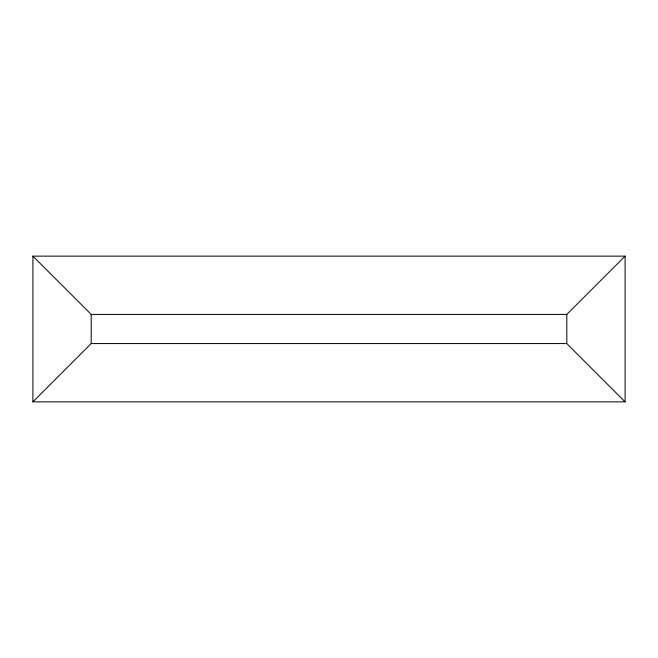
<?xml version="1.0" encoding="UTF-8"?>
<svg xmlns="http://www.w3.org/2000/svg" width="658" height="658" viewBox="0 0 658 658"><rect width="100%" height="100%" fill="white"/><g stroke="black" fill="none" stroke-linecap="round" stroke-linejoin="round"><path stroke-width="0.99" d="M32.9 401.857L91.191 343.575L566.809 343.575L625.1 401.857L625.1 256.143L32.9 256.143L32.9 401.857L625.1 401.857M32.9 256.143L91.191 314.425L566.809 314.425L625.1 256.143M566.809 314.425L566.809 343.575M91.191 314.425L91.191 343.575"/></g></svg>
